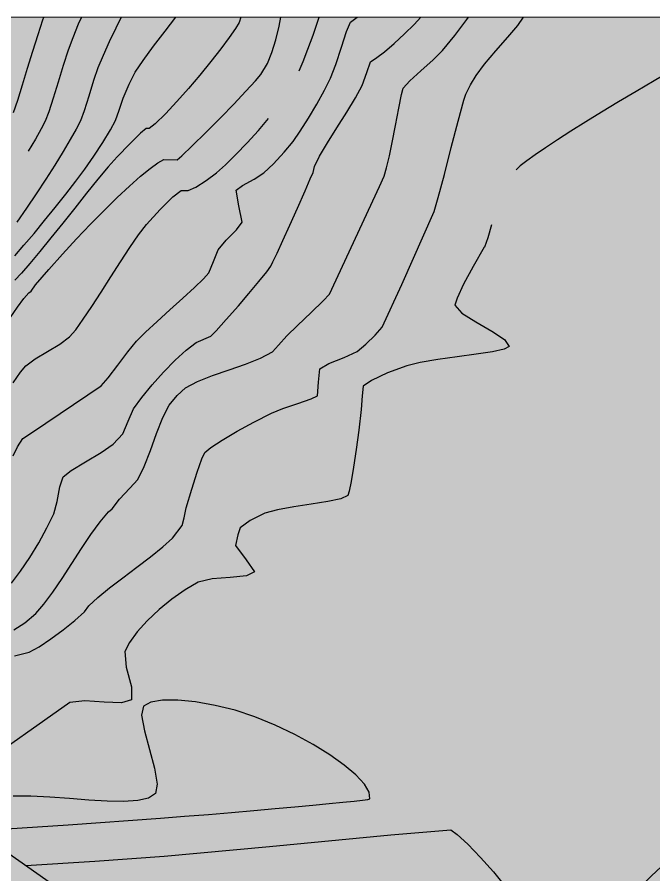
# Model space of a CAD drawing. Header units: millimetres. Extents: x -335 to 64136, y 248 to 109842.
# Drawn here: x -129 to -89.9, y 619.7 to 672.3 of the extents above; entities that cross this region are included whole.
import ezdxf

# ---------------------------------------------------------------- set-up
doc = ezdxf.new("R2010")
doc.units = ezdxf.units.MM
doc.header["$MEASUREMENT"] = 0
for name, color, linetype in [('colore lago', 131, 'Continuous'), ('curve livello 5m', 7, 'Continuous'), ('Per+Mod Surf', 7, 'Continuous')]:
    doc.layers.add(name, color=color, linetype=linetype)
doc.layers.add('Colori bordi', color=5, linetype='Continuous', plot=False)
doc.layers.add('no_plot', color=5, linetype='Continuous', plot=False)

msp = doc.modelspace()

# ---------------------------------------------------------------- hatches: boundary and pattern name
at = {"layer": 'colore lago', "linetype": 'Continuous', "lineweight": 0}
msp.add_hatch(color=256, dxfattribs=at).paths.add_polyline_path([(-26.73371, 576.86851), (-27.30586, 576.27454), (-28.35533, 575.7556), (-28.58868, 576.59704), (-34.21807, 572.19889), (-30.53148, 558.90548), (-31.43052, 558.20307), (-41.18732, 563.7232), (-46.81662, 559.32504), (-45.40271, 558.52504), (-46.96419, 558.52504), (-48.93714, 557.47983), (-49.87211, 556.98452), (-50.64523, 556.57494), (-51.1421, 556.31171), (-51.74525, 555.99218), (-52.2825, 555.20983), (-52.85074, 554.31486), (-53.3022, 553.53849), (-53.54948, 553.02397), (-53.63694, 552.32055), (-53.72318, 551.55359), (-53.90602, 551.03188), (-54.22497, 550.25882), (-54.58434, 549.46631), (-54.84207, 548.99805), (-55.85491, 548.01943), (-57.28507, 546.64493), (-58.09324, 545.85163), (-58.80894, 545.14402), (-59.32647, 544.62705), (-59.54012, 544.40568), (-59.77608, 543.86858), (-60.2396, 543.2605), (-60.9479, 542.43178), (-61.53023, 541.81696), (-61.91661, 541.45747), (-62.79601, 541.08281), (-63.86363, 540.74355), (-64.63227, 540.38776), (-64.91308, 539.94514), (-65.21795, 539.44233), (-65.92872, 538.84553), (-66.83402, 538.20357), (-67.55837, 537.5993), (-67.87962, 537.10368), (-68.14968, 536.6152), (-68.40435, 536.15692), (-68.77119, 535.59333), (-69.30456, 534.80804), (-69.9071, 533.94255), (-70.48144, 533.13836), (-71.16371, 532.22249), (-71.96992, 531.17075), (-72.65822, 530.29865), (-73.40125, 529.39268), (-74.13912, 528.51179), (-74.80092, 527.73881), (-75.31576, 527.15654), (-75.61271, 526.84782), (-76.49509, 526.28644), (-77.21889, 525.79902), (-77.46004, 525.14725), (-78.07824, 523.42433), (-86.41016, 525.11729), (-87.59323, 525.3577), (-86.66466, 530.70549), (-86.11966, 536.21049), (-85.92366, 541.7735), (-86.09065, 547.31649), (-86.61266, 552.86749), (-87.52266, 558.34749), (-88.80066, 563.77149), (-90.39565, 569.09049), (-92.36266, 574.27948), (-94.67265, 579.34549), (-97.28665, 584.23349), (-100.24565, 588.95349), (-103.24065, 593.15749), (-106.63165, 597.31349), (-110.40766, 601.38849), (-113.60965, 604.43649), (-117.43968, 607.72349), (-120.85766, 610.30849), (-125.46066, 613.41649), (-130.27665, 616.21348), (-135.23565, 618.68548), (-140.36965, 620.80949), (-145.63966, 622.60249), (-151.01165, 624.04348), (-156.46066, 625.13849), (-161.95365, 625.86749), (-167.33266, 626.22448), (-172.88967, 626.23349), (-178.45165, 625.88649), (-183.94565, 625.14448), (-189.40265, 624.05949), (-192.61674, 623.19254), (-195.26265, 624.43249), (-196.81963, 628.49598), (-196.22853, 629.22996), (-195.76018, 630.08589), (-195.55509, 630.80699), (-195.76254, 631.56973), (-196.26445, 632.51294), (-196.79267, 633.48696), (-197.07904, 634.34208), (-196.99263, 634.83798), (-196.78555, 635.76246), (-196.19062, 638.04703), (-195.37504, 640.97803), (-194.47488, 644.16127), (-193.62618, 647.20257), (-192.96498, 649.70778), (-192.79854, 650.45211), (-192.61456, 651.31606), (-192.49413, 651.82661), (-192.19694, 652.44128), (-191.8245, 653.19788), (-191.33542, 654.33903), (-190.77337, 655.71956), (-190.17104, 657.23426), (-189.56109, 658.77796), (-188.97623, 660.24546), (-188.44912, 661.53159), (-188.01245, 662.53115), (-187.6845, 663.18801), (-187.02891, 664.22677), (-185.33049, 667.16673), (-183.31352, 670.32618), (-182.01501, 672.3005), (6.94187, 672.3005), (24.51942, 640.41892), (22.35258, 637.79302), (19.43992, 633.90845), (16.56166, 629.21652), (13.26785, 624.19701), (9.6617, 619.3413), (7.51188, 615.31799), (2.55244, 608.88901), (2.0328, 607.77608), (1.51316, 606.66316), (1.18443, 607.56056), (0.67902, 608.9403), (-4.57797, 604.10318), (0.16695, 591.14975), (-0.67262, 590.37724), (-10.84219, 595.09389), (-16.09919, 590.25677), (-12.89175, 588.76916), (-13.38813, 587.69007), (-13.6595, 587.40962), (-14.15258, 586.78781), (-14.71984, 586.01012), (-15.32596, 585.1479), (-15.93559, 584.27252), (-16.51337, 583.45533), (-17.02397, 582.76771), (-17.43204, 582.28102), (-17.97069, 581.83978), (-18.69237, 581.25458), (-19.31937, 580.70789), (-20.03851, 580.07211), (-20.42828, 579.73967), (-21.07226, 579.43865), (-21.91495, 579.14058), (-23.82435, 578.54217), (-24.70498, 578.23628), (-25.41219, 577.92223)])

# ---------------------------------------------------------------- linework, layer by layer
at = {"layer": 'Colori bordi', "linetype": 'Continuous', "lineweight": 0, "flags": 128}
msp.add_lwpolyline([(-182.01501, 672.3005), (6.94187, 672.3005)], dxfattribs=at)
at = {"layer": 'curve livello 5m', "color": 2, "flags": 128}
for points in [[(-125.02506, 672.3005), (-125.21267, 671.87287), (-125.55958, 671.03804), (-125.83234, 670.28018), (-126.13528, 669.3349), (-126.44851, 668.31416), (-126.75214, 667.32991), (-127.02627, 666.49414), (-127.25101, 665.91879), (-127.49503, 665.4474), (-127.84659, 664.82893), (-128.28713, 664.09254)], [(-111.68718, 669.01488), (-111.68718, 669.01488), (-111.44123, 669.58383), (-111.14751, 670.33337), (-110.82986, 671.19695), (-110.51211, 672.10803), (-110.44866, 672.3005)], [(-89.02744, 668.91802), (-89.93034, 668.39511), (-91.03853, 667.74345), (-92.1134, 667.10163), (-93.14342, 666.47678), (-94.11704, 665.87603), (-95.02271, 665.3065), (-95.84889, 664.77531), (-96.58404, 664.28958), (-97.21661, 663.85645), (-97.73505, 663.48302), (-98.12782, 663.17643), (-98.38338, 662.9438), (-98.38338, 662.9438)], [(-129.20597, 649.87022), (-128.7547, 650.52485), (-128.42957, 650.92734), (-127.86135, 651.35786), (-127.10427, 651.80299), (-126.34128, 652.25053), (-125.75532, 652.68831), (-125.3718, 653.13335), (-124.90788, 653.77363), (-124.38298, 654.55989), (-123.81649, 655.44284), (-123.22779, 656.37321), (-122.63628, 657.30172), (-122.06135, 658.17909), (-121.52239, 658.95606), (-121.03881, 659.58334), (-120.20346, 660.51246), (-119.41477, 661.2852), (-118.90936, 661.66976), (-118.48269, 661.66169), (-118.02071, 661.88103), (-117.38011, 662.28576), (-116.75306, 662.75447), (-116.20136, 663.24637), (-115.55378, 663.88011), (-114.86191, 664.60047), (-114.17739, 665.35227), (-113.55182, 666.08028)], [(-99.88401, 659.56197), (-100.11906, 658.76526), (-100.3282, 658.20676), (-100.3282, 658.20676), (-100.33565, 658.19661), (-101.02472, 657.01912), (-101.60983, 655.92231), (-102.00681, 655.073), (-102.13147, 654.63799), (-102.13147, 654.63799), (-101.70951, 654.15724), (-100.85152, 653.61094), (-99.87284, 653.05185), (-99.08878, 652.5327), (-98.81466, 652.10625), (-98.81466, 652.10625), (-99.11188, 651.93933), (-99.83199, 651.78129), (-100.84097, 651.62643), (-102.0048, 651.46903), (-103.18946, 651.30338), (-104.26091, 651.12378), (-105.08513, 650.9245), (-105.08513, 650.9245), (-106.25771, 650.49004), (-107.24828, 650.02828), (-107.75967, 649.67773), (-107.75967, 649.67773), (-107.81208, 649.07558), (-107.87434, 648.23534), (-107.87434, 648.23534), (-108.02992, 646.98297), (-108.19344, 645.78319), (-108.35345, 644.70911), (-108.49852, 643.83382), (-108.6172, 643.23043), (-108.69806, 642.97204), (-109.13388, 642.77183), (-109.92911, 642.59983), (-110.93792, 642.44022), (-112.01446, 642.27716), (-113.01291, 642.09484), (-113.78742, 641.87744), (-114.68741, 641.43126), (-115.29074, 640.98833), (-115.43197, 640.56731), (-115.58425, 639.89377), (-114.92019, 639.03378), (-114.40815, 638.28675), (-114.91491, 638.04255), (-115.90333, 637.94537), (-117.00899, 637.86097), (-117.86745, 637.65508), (-118.66773, 637.19114), (-119.48049, 636.61704), (-120.26646, 635.97002), (-120.98637, 635.28731), (-121.60095, 634.60616), (-122.07094, 633.96381), (-122.35706, 633.39749), (-122.27478, 632.4466), (-121.96218, 631.23464), (-121.94917, 630.43217), (-122.57129, 630.26026), (-123.63618, 630.30467), (-124.80466, 630.37534), (-125.73751, 630.2822), (-131.54013, 626.18137)], [(-128.43716, 620.27224), (-124.19348, 620.54224), (-119.95241, 620.85034), (-119.95241, 620.85034), (-113.49292, 621.44556), (-106.06042, 622.16589), (-102.37995, 622.47118), (-102.37995, 622.47118), (-101.99718, 622.19203), (-101.35265, 621.58687), (-100.56881, 620.77697), (-99.76808, 619.88364), (-99.76808, 619.88364), (-99.27276, 619.27701)]]:
    msp.add_lwpolyline(points, dxfattribs=at)
at = {"layer": 'no_plot', "flags": 128}
for points in [[(-129.39583, 653.86941), (-128.93916, 654.52447), (-128.5514, 655.04028), (-128.25037, 655.38883), (-128.09901, 655.4885), (-127.83207, 655.87874), (-127.0246, 656.82166), (-126.18273, 657.76793), (-125.32416, 658.70021), (-124.46658, 659.60116), (-123.62771, 660.45343), (-122.82524, 661.23968), (-122.07688, 661.94257), (-121.40032, 662.54475), (-120.81327, 663.02888), (-120.33343, 663.37762), (-119.9785, 663.57361), (-119.16092, 663.55815), (-118.87039, 663.80505), (-118.24228, 664.40168), (-117.40242, 665.22623), (-116.47662, 666.15689), (-115.69062, 666.96764), (-114.94433, 667.75588), (-114.35245, 668.39892), (-114.0297, 668.77409), (-113.62188, 669.46471), (-113.36283, 670.12407), (-113.10348, 670.91258), (-112.90399, 671.7544), (-112.79379, 672.3005)], [(-129.31705, 637.58544), (-128.75925, 638.33058), (-128.18871, 639.17527), (-127.63655, 640.07343), (-127.13389, 640.979), (-126.71185, 641.84589), (-126.71185, 641.84589), (-126.50819, 642.60106), (-126.3394, 643.49828), (-126.14637, 644.10408), (-125.64746, 644.49823), (-124.76784, 645.02997), (-123.80785, 645.60083), (-123.06782, 646.11237), (-122.47919, 646.75333), (-122.15375, 647.52211), (-121.82953, 648.28563), (-121.32634, 648.98664), (-120.6983, 649.75417), (-119.99861, 650.53165), (-119.28042, 651.26251), (-118.5969, 651.89019), (-118.00123, 652.35814), (-117.09634, 652.73389), (-116.77205, 653.06194), (-116.14548, 653.75235), (-115.4046, 654.59798), (-114.75511, 655.36324), (-114.14579, 656.09956), (-113.66968, 656.69296), (-113.41981, 657.02945), (-113.28977, 657.28708), (-113.03203, 657.83567), (-112.67588, 658.61098), (-112.25062, 659.54877), (-111.78557, 660.5848), (-111.31002, 661.65482), (-110.99571, 662.37691), (-110.83081, 662.77426), (-110.74962, 663.15022), (-110.43834, 663.77655), (-109.95104, 664.59359), (-109.36654, 665.51867), (-108.76363, 666.46909), (-108.22111, 667.36217), (-107.81777, 668.11522), (-107.53982, 668.9132), (-107.29994, 669.56149), (-106.92555, 669.83458), (-106.44547, 670.17235), (-105.85204, 670.68863), (-105.2164, 671.27983), (-104.64226, 671.84668), (-104.23329, 672.28992), (-104.22486, 672.3005)], [(-129.19619, 645.40516), (-128.93168, 645.95877), (-128.60878, 646.46584), (-128.01256, 646.85845), (-123.82221, 649.68592), (-123.39343, 650.18114), (-122.80117, 650.95373), (-122.17373, 651.77738), (-121.63942, 652.42574), (-121.09099, 652.98073), (-120.3841, 653.6425), (-119.59701, 654.35606), (-118.80796, 655.06644), (-118.09521, 655.71865), (-117.537, 656.25771), (-117.21158, 656.62865), (-116.93325, 657.30777), (-116.64615, 658.02571), (-116.15079, 658.61877), (-115.52692, 659.26685), (-115.17529, 659.7391), (-115.37499, 660.73859), (-115.546, 661.68406), (-115.15733, 661.96983), (-114.44166, 662.37638), (-113.84361, 662.75963), (-113.26283, 663.30474), (-112.59629, 664.01767), (-112.04394, 664.68452), (-111.61277, 665.3064), (-111.11303, 666.09852), (-110.59975, 666.96776), (-110.12789, 667.82098), (-109.75247, 668.56505), (-109.43537, 669.39792), (-109.09534, 670.45167), (-108.77781, 671.41695), (-108.52819, 671.9844), (-108.11857, 672.3005)], [(-129.19087, 666.44889), (-128.92645, 667.22004), (-128.63173, 668.14816), (-128.31819, 669.16878), (-127.99727, 670.21743), (-127.68043, 671.22963), (-127.37913, 672.1409), (-127.32044, 672.3005)], [(-129.16518, 634.73893), (-128.48137, 635.16847), (-127.81389, 635.72441), (-127.81389, 635.72441), (-127.31814, 636.29814), (-126.77747, 637.03626), (-126.20565, 637.88628), (-125.61645, 638.79569), (-125.02364, 639.71199), (-124.44099, 640.58266), (-123.88227, 641.35522), (-123.36124, 641.97715), (-123.36124, 641.97715), (-123.14447, 642.15252), (-122.68819, 642.7394), (-122.06108, 643.41645), (-121.569, 643.95807), (-121.17205, 644.7377), (-120.79004, 645.71929), (-120.41338, 646.76655), (-120.03254, 647.74314), (-119.63794, 648.51276), (-119.16223, 649.09631), (-118.64328, 649.57086), (-117.91066, 649.96752), (-116.98825, 650.33088), (-115.97221, 650.67737), (-114.9587, 651.02339), (-114.04388, 651.38535), (-113.32391, 651.77968), (-112.94348, 652.19466), (-112.44085, 652.75269), (-111.78534, 653.40007), (-110.95101, 654.19798), (-110.20742, 654.91241), (-109.82412, 655.30935), (-106.75628, 661.92631), (-106.47696, 662.55323), (-106.32934, 663.06707), (-106.14495, 663.80023), (-105.97284, 664.61237), (-105.76921, 665.65967), (-105.56704, 666.71625), (-105.39928, 667.55624), (-105.2989, 667.95375), (-104.9075, 668.38961), (-104.21973, 669.0095), (-103.47257, 669.67486), (-102.90301, 670.24717), (-102.14624, 671.18406), (-101.41024, 672.15638), (-101.30764, 672.3005)], [(-129.11596, 633.14601), (-128.22791, 633.36344), (-127.61769, 633.69733), (-126.8919, 634.17107), (-126.13196, 634.72528), (-125.4193, 635.30058), (-124.83534, 635.83759), (-124.83534, 635.83759), (-124.57931, 636.19713), (-124.02604, 636.71568), (-123.3059, 637.30083), (-122.48272, 637.92779), (-121.62033, 638.57177), (-120.78257, 639.20798), (-120.03326, 639.81164), (-119.43623, 640.35795), (-119.43623, 640.35795), (-118.84353, 641.12028), (-118.73122, 641.60181), (-118.59628, 642.21387), (-118.59628, 642.21387), (-118.26, 643.35729), (-117.92311, 644.40855), (-117.63887, 645.20894), (-117.46051, 645.59975), (-117.09, 645.91055), (-116.3992, 646.36495), (-115.48593, 646.90509), (-114.44806, 647.47308), (-113.38344, 648.01105), (-112.67069, 648.29453), (-111.76023, 648.60951), (-110.95412, 648.89461), (-110.55446, 649.08847), (-110.4875, 649.9086), (-110.42313, 650.7403), (-109.86198, 651.05724), (-108.91726, 651.43032), (-108.13028, 651.80914), (-107.59629, 652.24298), (-107.03079, 652.7955), (-106.60343, 653.30094), (-105.39827, 655.90033), (-103.40522, 660.3736), (-103.15271, 661.23613), (-102.78319, 662.6452), (-102.35788, 664.30677), (-101.93798, 665.92678), (-101.58473, 667.21119), (-101.46887, 667.57066), (-101.17388, 668.16036), (-100.83642, 668.73161), (-100.31477, 669.41442), (-99.61888, 670.23169), (-98.89329, 671.06477), (-98.28258, 671.79502), (-97.93358, 672.3005)], [(-129.10999, 657.6744), (-128.54344, 658.3189), (-127.92581, 659.04424), (-127.27845, 659.82468), (-126.6227, 660.63449), (-125.97991, 661.44795), (-125.3714, 662.23933), (-124.81853, 662.9829), (-124.2676, 663.77164), (-123.70937, 664.62338), (-123.23256, 665.39865), (-122.9259, 665.95798), (-122.70917, 666.6049), (-122.46909, 667.34055), (-122.08822, 668.20072), (-121.71967, 668.92112), (-121.24151, 669.65103), (-120.61303, 670.51275), (-119.89401, 671.4513), (-119.2311, 672.3005)], [(-115.26395, 672.3005), (-115.34889, 671.98118), (-115.34889, 671.98118), (-115.57436, 671.59952), (-115.96214, 671.04346), (-116.47884, 670.35541), (-117.09107, 669.57779), (-117.76543, 668.75302), (-118.46853, 667.92351), (-119.16696, 667.13167), (-119.16696, 667.13167), (-119.87957, 666.37764), (-120.51363, 665.7638), (-120.87893, 665.47428), (-120.87893, 665.47428), (-121.04764, 665.47747), (-121.4023, 665.1833), (-122.06009, 664.53881), (-122.82367, 663.73733), (-122.82367, 663.73733), (-123.37426, 663.11437), (-124.00984, 662.35715), (-124.70491, 661.50494), (-125.43397, 660.59698), (-126.17155, 659.67253), (-126.89214, 658.77086), (-127.57025, 657.93122), (-128.18038, 657.19286), (-128.69706, 656.59505), (-129.09478, 656.17704)], [(-122.58132, 672.3005), (-122.92199, 671.62154), (-123.31671, 670.78905), (-123.69492, 669.94856), (-124.01434, 669.18929), (-124.01434, 669.18929), (-124.28213, 668.41832), (-124.57884, 667.45953), (-124.86183, 666.5529), (-125.08845, 665.93839), (-125.08845, 665.93839), (-125.34619, 665.43752), (-125.70584, 664.80038), (-126.1491, 664.05576), (-126.65765, 663.23243), (-127.21316, 662.35919), (-127.79734, 661.46483), (-128.39187, 660.57813), (-128.97843, 659.72788)], [(-131.49041, 622.4075), (-125.82718, 622.76782), (-120.16742, 623.17899), (-120.16742, 623.17899), (-118.6965, 623.29826), (-117.24231, 623.41872), (-115.82235, 623.53875), (-114.45412, 623.65675), (-113.15512, 623.7711), (-111.94284, 623.88018), (-110.83477, 623.98239), (-109.84841, 624.0761), (-109.00126, 624.15971), (-108.31082, 624.2316), (-107.79457, 624.29015), (-107.47001, 624.33376), (-107.35465, 624.36081), (-107.35465, 624.36081), (-107.39297, 624.77335), (-107.68513, 625.27113), (-108.20215, 625.8334), (-108.91501, 626.43943), (-109.79472, 627.06849), (-110.81228, 627.69982), (-111.93868, 628.31271), (-113.14493, 628.88639), (-114.40201, 629.40015), (-115.60716, 629.79637), (-116.83468, 630.10143), (-118.02493, 630.30957), (-119.11829, 630.41505), (-120.05511, 630.41211), (-120.77576, 630.29499), (-121.22059, 630.05796), (-121.33296, 629.49224), (-121.1673, 628.54122), (-120.86149, 627.39513), (-120.55342, 626.24418), (-120.38096, 625.2786), (-120.48201, 624.68862), (-120.90793, 624.41259), (-121.57535, 624.26024), (-122.43905, 624.20622), (-123.4538, 624.22518), (-124.57438, 624.29179), (-125.75556, 624.3807), (-126.9521, 624.46657), (-128.11878, 624.52405), (-129.21037, 624.52779)], [(-89.64646, 615.19028), (-90.37293, 616.20531), (-90.98018, 617.09035), (-91.39417, 617.74369), (-91.54089, 618.06363), (-91.54089, 618.06363), (-91.33972, 618.36009), (-90.82262, 618.91827), (-90.07899, 619.65523), (-89.19822, 620.48804)]]:
    msp.add_lwpolyline(points, dxfattribs=at)
at = {"layer": 'Per+Mod Surf', "color": 2, "linetype": 'Continuous'}
msp.add_line((-106.42963, 604.88148), (-132.18963, 622.8965), dxfattribs=at)

doc.saveas('drawing.dxf')
